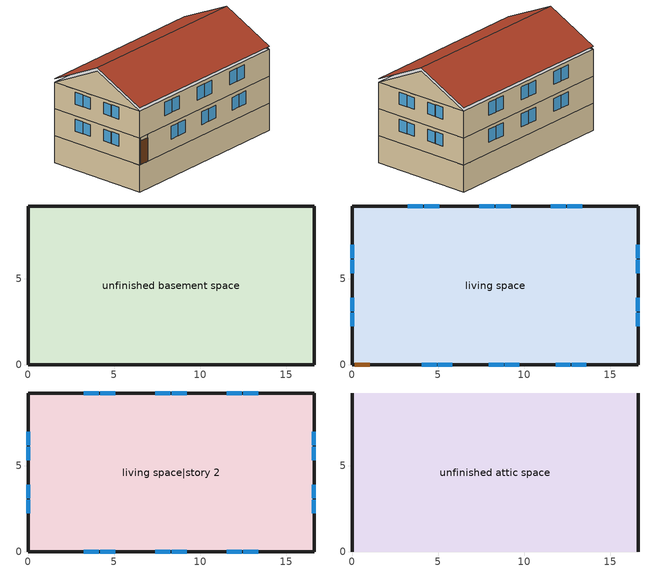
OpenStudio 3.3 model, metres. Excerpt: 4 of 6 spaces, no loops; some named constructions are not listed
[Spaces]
unfinished basement space
 floor foundation (FloorFndGrndUnfinB): 0,0 0,9.23 16.61,9.23 16.61,0 z-2.44
 wall foundation (WallFndGrndUnfinB): 0,9.23 0,0 16.61,0 16.61,9.23 0,9.23 z-2.44:0
living space
 floor to unfinished basement space (FloorUnfinBInsFin Reversed): 0,0 0,9.23 16.61,9.23 16.61,0 z0
 wall outside (WallExtInsFin): 0,9.23 0,0 0.13,0 1.05,0 16.61,0 16.61,9.23 0,9.23 z0:2.44
 window (WindowConstruction): 4.05,0 4.91,0 / 4.97,0 5.83,0 / 7.94,0 8.8,0 / 8.86,0 9.72,0 / 11.83,0 12.69,0 / 12.75,0 13.61,0 z0.99:2.13; 13.36,9.23 12.49,9.23 / 12.43,9.23 11.56,9.23 / 9.21,9.23 8.34,9.23 / 8.28,9.23 7.4,9.23 / 5.06,9.23 4.18,9.23 / 4.12,9.23 3.25,9.23 z0.97:2.13; 0,6.98 0,6.18 / 0,6.12 0,5.33 / 0,3.9 0,3.11 / 0,3.05 0,2.25 / 16.61,2.25 16.61,3.05 / 16.61,3.11 16.61,3.9 / 16.61,5.33 16.61,6.12 / 16.61,6.18 16.61,6.98 z1.07:2.13
 door (Door): 0.15,0 1.02,0 z0:2.13
living space|story 2
 floor to living space (FloorFinUninsFin): 0,0 0,9.23 16.61,9.23 16.61,0 z2.44
 wall outside (WallExtInsFin): 0,9.23 0,0 16.61,0 16.61,9.23 0,9.23 z2.44:4.88
 window (WindowConstruction): 3.24,0 4.12,0 / 4.18,0 5.07,0 / 7.39,0 8.28,0 / 8.34,0 9.22,0 / 11.54,0 12.43,0 / 12.49,0 13.38,0 z3.39:4.57; 13.36,9.23 12.49,9.23 / 12.43,9.23 11.56,9.23 / 9.21,9.23 8.34,9.23 / 8.28,9.23 7.4,9.23 / 5.06,9.23 4.18,9.23 / 4.12,9.23 3.25,9.23 z3.41:4.57; 0,6.98 0,6.18 / 0,6.12 0,5.33 / 0,3.9 0,3.11 / 0,3.05 0,2.25 / 16.61,2.25 16.61,3.05 / 16.61,3.11 16.61,3.9 / 16.61,5.33 16.61,6.12 / 16.61,6.18 16.61,6.98 z3.51:4.57
unfinished attic space
 floor to living space|story 2 (FloorFinInsUnfinAttic): 0,9.23 16.61,9.23 16.61,0 0,0 z4.88
 wall outside (WallExtUninsUnfin): 0,4.61,7.18 0,9.23,4.88 0,0,4.88; 16.61,4.61,7.18 16.61,0,4.88 16.61,9.23,4.88
 roof outside (RoofUnfinInsExt): 16.61,4.61,7.49 0,4.61,7.49 0,0,5.18 16.61,0,5.18; 0,4.61,7.49 16.61,4.61,7.49 16.61,9.23,5.18 0,9.23,5.18
[Material] Roughness=Rough
Name | Thickness {m} | Conductivity {W/m-K} | Density {kg/m3} | Specific Heat {J/kg-K} | Thermal Absorptance | Solar Absorptance | Visible Absorptance
Drywall 0.5 in. | 0.0127 | 0.160291 | 801 | 837.4 | 0.9 | 0.5 | 0.1
FloorUATrussandIns | 0.0889 | 0.0564573 | 50.7834 | 1165.1 | 0.9 | 0.5 | 0.9
FloorUAAdditionalCeilingIns | 0.196342 | 0.0539976 | 16.02 | 1046.75
RoofSheathing | 0.01905 | 0.115458 | 512.64 | 1214.23 | 0.82 | 0.3 | 0.3
FloorIns | 0.23495 | 2.59817 | 67.691 | 1210.98 | 0.82 | 0.3 | 0.3
Wood Floor | 0.015875 | 0.115458 | 544.68 | 1214.23
Floor Covering | 0.0127 | 0.0433444 | 54.468 | 1339.84 | 0.9 | 0.9
FloorFinStudAndAirFloor | 0.1397 | 0.557395 | 67.691 | 1210.98 | 0.9 | 0.5 | 0.9
[Construction]
FloorFinInsUnfinAttic Reversed: FloorUAAdditionalCeilingIns, FloorUATrussandIns, Drywall 0.5 in.
FloorUnfinBInsFin: FloorIns, RoofSheathing, Wood Floor, Floor Covering
FloorFinUninsFin Reversed: Floor Covering, Wood Floor, RoofSheathing, FloorFinStudAndAirFloor, Drywall 0.5 in.
[Schedule:Ruleset]
Name | Default Day Schedule | Summer Design Day Schedule | Winter Design Day Schedule
res mv_1 range exhaust schedule | Schedule Day 15 | res mv_1 range exhaust schedule summer design | res mv_1 range exhaust schedule winter design
res mv_1 bath exhaust schedule | Schedule Day 16 | res mv_1 bath exhaust schedule summer design | res mv_1 bath exhaust schedule winter design
[Schedule:Day]
res nv_1 temp schedule allday1; res nv_1 temp schedule allday2; res nv_1 temp schedule allday3; res nv_1 temp schedule allday4; res nv_1 temp schedule allday10; res nv_1 temp schedule allday11; res nv_1 temp schedule allday12: 3, 0, 20, 12, 0, 20.5556, 24, 0, 20
res nv_1 temp schedule allday5; res nv_1 temp schedule allday6; res nv_1 temp schedule allday9: 24, 0, 21.6667
res nv_1 temp schedule allday7; res nv_1 temp schedule allday8: 3, 0, 21.1111, 12, 0, 21.6667, 24, 0, 21.1111
res nv_1 availability schedule allday1 on; res nv_1 availability schedule allday1 on 1; res nv_1 availability schedule allday1 on 2; res nv_1 availability schedule allday1 on 3; res nv_1 availability schedule allday1 on 4; res nv_1 availability schedule allday1 on 5; res nv_1 availability schedule allday1 on 6; res nv_1 availability schedule allday1 on 7; res nv_1 availability schedule allday1 on 8; res nv_1 availability schedule allday1 on 9; res nv_1 availability schedule allday1 on 10; res nv_1 availability schedule allday1 on 11: 1, 0, 1, 2, 0, 1, 3, 0, 1, 4, 0, 1, 5, 0, 1, 6, 0, 1, 7, 0, 1, 8, 0, 1, 9, 0, 1, 10, 0, 1, 11, 0, 1, 12, 0, 1, 13, 0, 1, 14, 0, 1, 15, 0, 1, 16, 0, 1, 17, 0, 1, 18, 0, 1, 19, 0, 1, 20, 0, 1, 21, 0, 1, 22, 0, 1, 23, 0, 1, 24, 0, 1
Schedule Day 15; res mv_1 range exhaust schedule winter design; Schedule Day 16; res mv_1 bath exhaust schedule winter design: 24, 0, 0
res mv_1 range exhaust schedule allday1; res mv_1 range exhaust schedule allday2; res mv_1 range exhaust schedule allday3; res mv_1 range exhaust schedule allday4; res mv_1 range exhaust schedule allday5; res mv_1 range exhaust schedule allday6; res mv_1 range exhaust schedule allday7; res mv_1 range exhaust schedule allday8; res mv_1 range exhaust schedule allday9; res mv_1 range exhaust schedule allday10; res mv_1 range exhaust schedule allday11; res mv_1 range exhaust schedule allday12: 7, 0, 0, 8, 0, 1, 24, 0, 0
res mv_1 range exhaust schedule summer design; res mv_1 bath exhaust schedule summer design: 24, 0, 1
res mv_1 bath exhaust schedule allday1; res mv_1 bath exhaust schedule allday2; res mv_1 bath exhaust schedule allday3; res mv_1 bath exhaust schedule allday4; res mv_1 bath exhaust schedule allday5; res mv_1 bath exhaust schedule allday6; res mv_1 bath exhaust schedule allday7; res mv_1 bath exhaust schedule allday8; res mv_1 bath exhaust schedule allday9; res mv_1 bath exhaust schedule allday10; res mv_1 bath exhaust schedule allday11; res mv_1 bath exhaust schedule allday12: 13, 0, 0, 14, 0, 1, 24, 0, 0
[Schedule:Rule] Apply Sunday=Yes; Apply Monday=Yes; Apply Tuesday=Yes; Apply Wednesday=Yes; Apply Thursday=Yes; Apply Friday=Yes; Apply Saturday=Yes; Date Specification Type=DateRange; Start Day=1
Name | Schedule Ruleset | Rule Order | Day Schedule | Start Month | End Month | End Day
res mv_1 range exhaust schedule allday rule1 | res mv_1 range exhaust schedule | 11 | res mv_1 range exhaust schedule allday1 | 1 | 1 | 31
res mv_1 range exhaust schedule allday rule2 | res mv_1 range exhaust schedule | 10 | res mv_1 range exhaust schedule allday2 | 2 | 2 | 28
res mv_1 range exhaust schedule allday rule3 | res mv_1 range exhaust schedule | 9 | res mv_1 range exhaust schedule allday3 | 3 | 3 | 31
res mv_1 range exhaust schedule allday rule4 | res mv_1 range exhaust schedule | 8 | res mv_1 range exhaust schedule allday4 | 4 | 4 | 30
res mv_1 range exhaust schedule allday rule5 | res mv_1 range exhaust schedule | 7 | res mv_1 range exhaust schedule allday5 | 5 | 5 | 31
res mv_1 range exhaust schedule allday rule6 | res mv_1 range exhaust schedule | 6 | res mv_1 range exhaust schedule allday6 | 6 | 6 | 30
res mv_1 range exhaust schedule allday rule7 | res mv_1 range exhaust schedule | 5 | res mv_1 range exhaust schedule allday7 | 7 | 7 | 31
res mv_1 range exhaust schedule allday rule8 | res mv_1 range exhaust schedule | 4 | res mv_1 range exhaust schedule allday8 | 8 | 8 | 31
res mv_1 range exhaust schedule allday rule9 | res mv_1 range exhaust schedule | 3 | res mv_1 range exhaust schedule allday9 | 9 | 9 | 30
res mv_1 range exhaust schedule allday rule10 | res mv_1 range exhaust schedule | 2 | res mv_1 range exhaust schedule allday10 | 10 | 10 | 31
res mv_1 range exhaust schedule allday rule11 | res mv_1 range exhaust schedule | 1 | res mv_1 range exhaust schedule allday11 | 11 | 11 | 30
res mv_1 range exhaust schedule allday rule12 | res mv_1 range exhaust schedule | 0 | res mv_1 range exhaust schedule allday12 | 12 | 12 | 31
res mv_1 bath exhaust schedule allday rule1 | res mv_1 bath exhaust schedule | 11 | res mv_1 bath exhaust schedule allday1 | 1 | 1 | 31
res mv_1 bath exhaust schedule allday rule2 | res mv_1 bath exhaust schedule | 10 | res mv_1 bath exhaust schedule allday2 | 2 | 2 | 28
res mv_1 bath exhaust schedule allday rule3 | res mv_1 bath exhaust schedule | 9 | res mv_1 bath exhaust schedule allday3 | 3 | 3 | 31
res mv_1 bath exhaust schedule allday rule4 | res mv_1 bath exhaust schedule | 8 | res mv_1 bath exhaust schedule allday4 | 4 | 4 | 30
res mv_1 bath exhaust schedule allday rule5 | res mv_1 bath exhaust schedule | 7 | res mv_1 bath exhaust schedule allday5 | 5 | 5 | 31
res mv_1 bath exhaust schedule allday rule6 | res mv_1 bath exhaust schedule | 6 | res mv_1 bath exhaust schedule allday6 | 6 | 6 | 30
res mv_1 bath exhaust schedule allday rule7 | res mv_1 bath exhaust schedule | 5 | res mv_1 bath exhaust schedule allday7 | 7 | 7 | 31
res mv_1 bath exhaust schedule allday rule8 | res mv_1 bath exhaust schedule | 4 | res mv_1 bath exhaust schedule allday8 | 8 | 8 | 31
res mv_1 bath exhaust schedule allday rule9 | res mv_1 bath exhaust schedule | 3 | res mv_1 bath exhaust schedule allday9 | 9 | 9 | 30
res mv_1 bath exhaust schedule allday rule10 | res mv_1 bath exhaust schedule | 2 | res mv_1 bath exhaust schedule allday10 | 10 | 10 | 31
res mv_1 bath exhaust schedule allday rule11 | res mv_1 bath exhaust schedule | 1 | res mv_1 bath exhaust schedule allday11 | 11 | 11 | 30
res mv_1 bath exhaust schedule allday rule12 | res mv_1 bath exhaust schedule | 0 | res mv_1 bath exhaust schedule allday12 | 12 | 12 | 31
